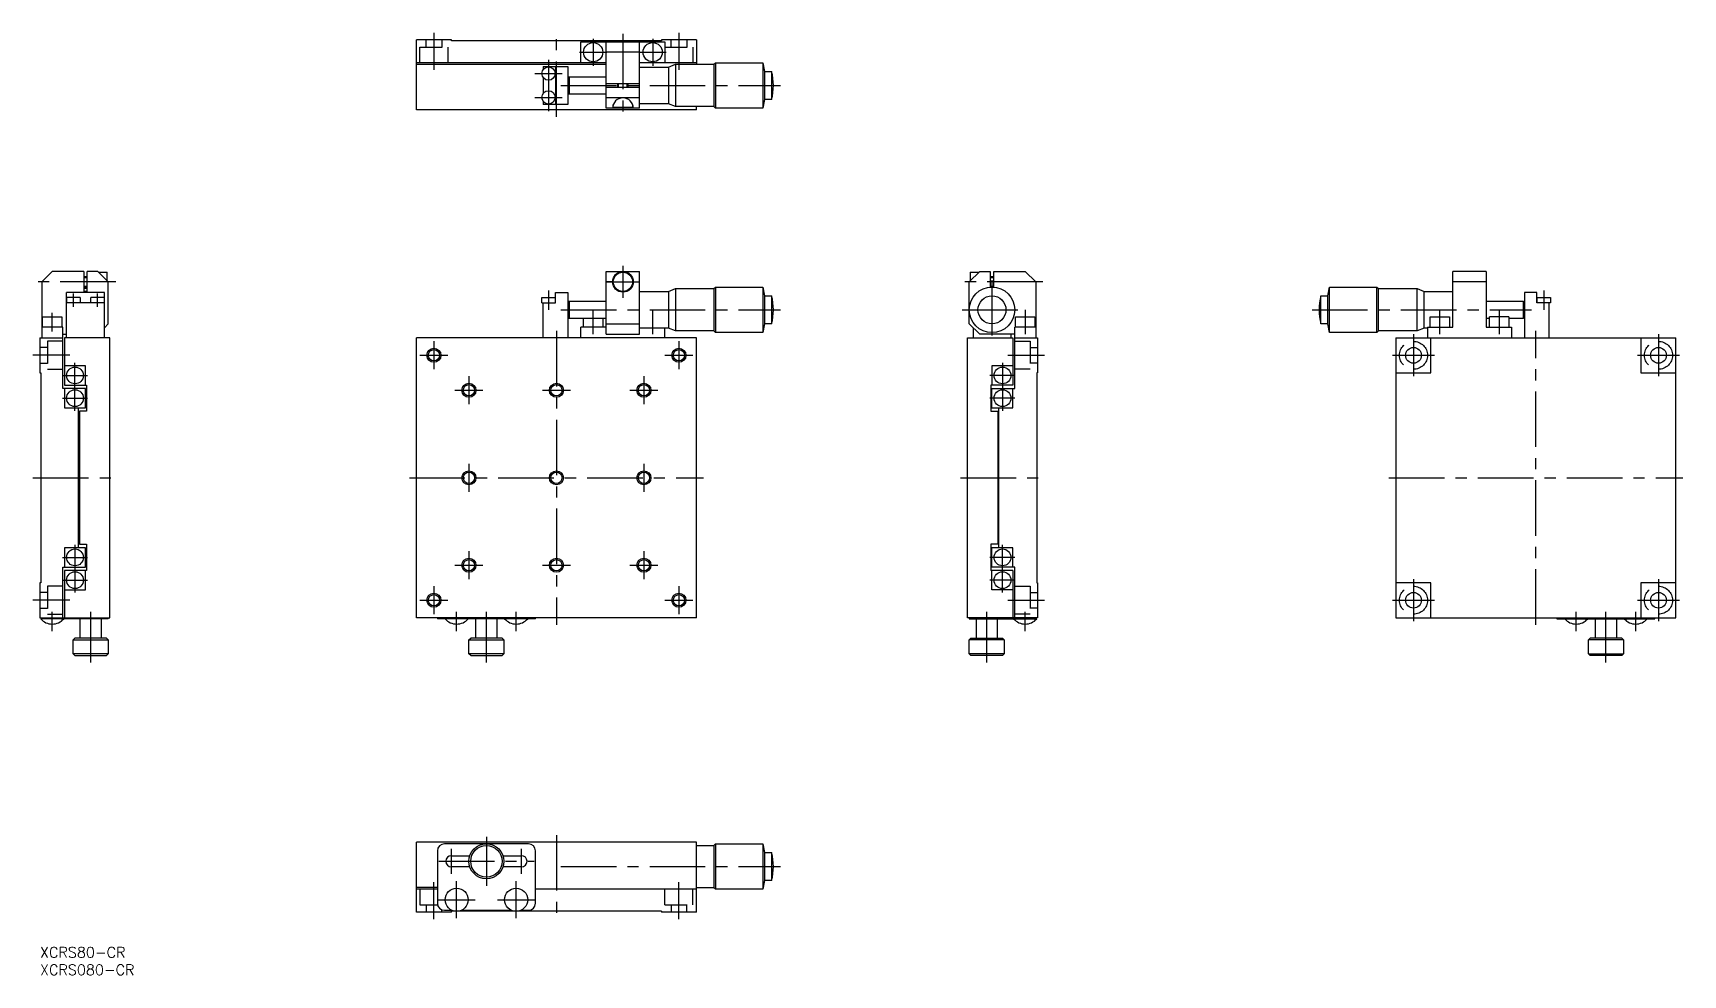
# Model space of a CAD drawing. Extents: x -2 to 469, y -8 to 261.
import ezdxf

# ---------------------------------------------------------------- set-up
doc = ezdxf.new("R2010")
doc.units = 0
doc.header["$LTSCALE"] = 0.5
doc.linetypes.add('CENTER', pattern=[50.8, 31.75, -6.35, 6.35, -6.35])
doc.linetypes.add('DASHED', pattern=[19.05, 12.7, -6.35])
for name, color, linetype in [('MSM_CENTER', 1, 'CENTER'), ('MSM_CONTINUOUS', 7, 'CONTINUOUS'), ('MSM_DASHED', 4, 'DASHED'), ('MSM_NARROW', 5, 'CONTINUOUS'), ('MSM_PART_NUMBER', 7, 'CONTINUOUS')]:
    doc.layers.add(name, color=color, linetype=linetype)
doc.styles.get("Standard").update_dxf_attribs({"font": 'txt.shx', "height": 3, "bigfont": 'bigfont.shx'})

# ---------------------------------------------------------------- blocks, each defined once
blk = doc.blocks.new('*U73')
at = {"layer": 'MSM_PART_NUMBER'}
blk.add_text('XCRS80-CR', height=3, dxfattribs=at).set_placement((0, -3))
blk = doc.blocks.new('*U74')
at = {"layer": 'MSM_PART_NUMBER'}
blk.add_text('XCRS080-CR', height=3, dxfattribs=at).set_placement((0, -8))

msp = doc.modelspace()

# ---------------------------------------------------------------- linework, layer by layer
at = {"layer": 'MSM_CENTER'}
for p, q in [((112.55, 261.22), (112.55, 250.72)), ((147.55, 237.22), (147.55, 261.22)), ((158.06, 259.58), (158.06, 251.85)), ((166.56, 261.02), (166.56, 237.22)), ((175.06, 259.58), (175.06, 251.85)), ((182.56, 261.22), (182.56, 250.72)), ((154.19, 255.72), (161.92, 255.72)), ((171.19, 255.72), (178.92, 255.72)), ((145.3, 253.52), (145.3, 238.92)), ((141.41, 249.62), (149.21, 249.62)), ((148.81, 246.22), (211.55, 246.22)), ((141.41, 242.82), (149.21, 242.82)), ((166.56, 194.65), (166.56, 185.55)), ((21.67, 190.1), (-1.5, 190.1)), ((162, 190.1), (171.11, 190.1)), ((286.5, 190.1), (263.5, 190.1)), ((272, 190.6), (272, 173.6)), ((9.6, 182.93), (9.6, 186.77)), ((16.4, 182.93), (16.4, 186.77)), ((145.3, 187.6), (145.3, 182.1)), ((429.69, 187.6), (429.69, 182.1)), ((3.5, 175.93), (3.5, 181.27)), ((148.81, 182.1), (211.55, 182.1)), ((158.06, 175.1), (158.06, 182.1)), ((175.06, 175.1), (175.06, 182.1)), ((263.5, 182.1), (280.5, 182.1)), ((281.5, 182.1), (281.5, 175.1)), ((363.45, 182.1), (426.19, 182.1)), ((399.94, 175.1), (399.94, 182.1)), ((416.94, 182.1), (416.94, 175.1)), ((147.55, 176.1), (147.55, 92.1)), ((392.44, 175.1), (392.44, 163.1)), ((427.44, 92.1), (427.44, 176.1)), ((462.44, 175.1), (462.44, 163.1)), ((112.55, 173.1), (112.55, 165.1)), ((182.56, 173.1), (182.56, 165.1)), ((8.5, 169.1), (-2, 169.1)), ((10, 153.28), (10, 166.92)), ((108.55, 169.1), (116.56, 169.1)), ((178.56, 169.1), (186.56, 169.1)), ((275, 166.92), (275, 153.28)), ((276.5, 169.1), (287, 169.1)), ((386.44, 169.1), (398.44, 169.1)), ((456.44, 169.1), (468.44, 169.1)), ((6.43, 163.35), (13.57, 163.35)), ((122.56, 163.1), (122.56, 155.1)), ((172.56, 163.1), (172.56, 155.1)), ((278.57, 163.35), (271.43, 163.35)), ((6.43, 156.85), (13.57, 156.85)), ((118.56, 159.1), (126.56, 159.1)), ((143.56, 159.1), (151.56, 159.1)), ((168.56, 159.1), (176.56, 159.1)), ((278.57, 156.85), (271.43, 156.85)), ((122.56, 138.1), (122.56, 130.1)), ((172.56, 138.1), (172.56, 130.1)), ((-2, 134.1), (22, 134.1)), ((105.55, 134.1), (189.56, 134.1)), ((263, 134.1), (287, 134.1)), ((385.44, 134.1), (469.44, 134.1)), ((10, 114.92), (10, 101.28)), ((275, 101.28), (275, 114.92)), ((6.43, 111.35), (13.57, 111.35)), ((118.56, 109.1), (126.56, 109.1)), ((122.56, 113.1), (122.56, 105.1)), ((143.56, 109.1), (151.56, 109.1)), ((168.56, 109.1), (176.56, 109.1)), ((172.56, 113.1), (172.56, 105.1)), ((278.57, 111.35), (271.43, 111.35)), ((6.43, 104.85), (13.57, 104.85)), ((278.57, 104.85), (271.43, 104.85)), ((392.44, 105.1), (392.44, 93.1)), ((462.44, 105.1), (462.44, 93.1)), ((8.5, 99.1), (-2, 99.1)), ((108.55, 99.1), (116.56, 99.1)), ((112.55, 103.1), (112.55, 95.1)), ((178.56, 99.1), (186.56, 99.1)), ((182.56, 103.1), (182.56, 95.1)), ((276.5, 99.1), (287, 99.1)), ((386.44, 99.1), (398.44, 99.1)), ((456.44, 99.1), (468.44, 99.1)), ((3.5, 90.3), (3.5, 95.8)), ((14.5, 81.3), (14.5, 95.8)), ((119.05, 90.3), (119.05, 95.8)), ((127.56, 81.3), (127.56, 95.8)), ((136.05, 90.3), (136.05, 95.8)), ((270.5, 81.3), (270.5, 95.8)), ((281.5, 90.3), (281.5, 95.8)), ((438.94, 90.3), (438.94, 95.8)), ((447.44, 81.3), (447.44, 95.8)), ((455.94, 90.3), (455.94, 95.8)), ((127.56, 31.5), (127.56, 17.5)), ((147.55, 32), (147.55, 8)), ((113.95, 24.5), (141.16, 24.5)), ((117.55, 20.9), (117.55, 28.1)), ((137.56, 20.9), (137.56, 28.1)), ((148.81, 23), (211.55, 23)), ((112.55, 8), (112.55, 18.5)), ((119.05, 8.2), (119.05, 18.8)), ((136.05, 8.2), (136.05, 18.8)), ((182.56, 8), (182.56, 18.5)), ((113.75, 13.5), (124.35, 13.5)), ((130.75, 13.5), (141.35, 13.5))]:
    msp.add_line(p, q, dxfattribs=at)
at = {"layer": 'MSM_CONTINUOUS'}
for p, q in [((117.55, 259.22), (107.55, 259.22)), ((107.55, 239.22), (107.55, 259.22)), ((117.55, 259.02), (117.55, 259.22)), ((177.56, 259.02), (117.55, 259.02)), ((154.56, 252.72), (154.56, 258.72)), ((154.56, 258.72), (178.56, 258.72)), ((161.81, 239.72), (161.81, 258.72)), ((171.31, 255.72), (161.81, 255.72)), ((171.31, 239.72), (171.31, 258.72)), ((177.56, 259.22), (177.56, 259.02)), ((187.56, 259.22), (177.56, 259.22)), ((178.56, 258.72), (178.56, 252.72)), ((187.56, 259.22), (187.56, 252.27)), ((161.81, 252.72), (107.55, 252.72)), ((161.81, 252.22), (107.55, 252.22)), ((143.81, 251.62), (143.81, 250.78)), ((143.81, 251.62), (150.81, 251.62)), ((147.31, 251.62), (147.31, 240.82)), ((150.81, 251.62), (150.81, 240.82)), ((187.56, 252.72), (171.31, 252.72)), ((171.31, 251.47), (179.55, 251.47)), ((179.55, 251.47), (179.55, 240.97)), ((179.55, 251.47), (181.55, 252.27)), ((181.55, 252.27), (181.55, 240.17)), ((181.55, 252.27), (192.55, 252.27)), ((192.55, 252.27), (192.55, 240.17)), ((192.55, 252.27), (193.05, 252.72)), ((193.05, 252.72), (193.05, 239.72)), ((193.05, 252.72), (206.55, 252.72)), ((206.55, 252.72), (206.55, 239.72)), ((206.55, 252.72), (207.05, 250.22)), ((207.05, 250.22), (207.05, 242.22)), ((207.05, 250.22), (209.05, 250.22)), ((209.05, 250.22), (209.05, 242.22)), ((143.81, 248.45), (143.81, 243.98)), ((151.17, 248.72), (151.17, 243.72)), ((151.17, 248.72), (161.81, 248.72)), ((171.31, 246.72), (161.81, 246.72)), ((161.81, 245.72), (171.31, 245.72)), ((165.06, 245.72), (165.06, 246.72)), ((168.06, 245.72), (168.06, 246.72)), ((143.81, 241.65), (143.81, 240.82)), ((150.81, 240.82), (143.81, 240.82)), ((161.81, 243.72), (151.17, 243.72)), ((171.31, 242.72), (161.81, 242.72)), ((163.81, 240.02), (163.81, 240.78)), ((169.31, 240.78), (169.31, 240.02)), ((179.55, 240.97), (171.31, 240.97)), ((181.55, 240.17), (179.55, 240.97)), ((207.05, 242.22), (206.55, 239.72)), ((209.05, 242.22), (207.05, 242.22)), ((187.56, 239.22), (107.55, 239.22)), ((171.31, 239.72), (161.81, 239.72)), ((163.81, 240.02), (169.31, 240.02)), ((192.55, 240.17), (181.55, 240.17)), ((187.56, 239.22), (187.56, 240.17)), ((193.05, 239.72), (192.55, 240.17)), ((206.55, 239.72), (193.05, 239.72)), ((3.5, 193.1), (0.5, 190.1)), ((0.5, 190.1), (0.5, 174.1)), ((12.5, 193.1), (3.5, 193.1)), ((12.5, 193.1), (12.5, 187.1)), ((12.5, 191.6), (13.5, 191.6)), ((12.5, 188.6), (13.5, 188.6)), ((16.5, 193.1), (13.5, 193.1)), ((13.5, 187.1), (13.5, 193.1)), ((19.5, 190.1), (16.5, 193.1)), ((16.75, 192.85), (19.2, 192.85)), ((19.2, 190.4), (19.2, 192.85)), ((19.5, 178.1), (19.5, 190.1)), ((161.81, 193.1), (171.31, 193.1)), ((161.81, 175.1), (161.81, 193.1)), ((161.81, 190.1), (171.31, 190.1)), ((163.61, 190.1), (161.81, 190.1)), ((171.31, 175.1), (171.31, 193.1)), ((192.55, 188.15), (193.05, 188.6)), ((193.05, 188.6), (206.55, 188.6)), ((193.05, 188.6), (193.05, 175.6)), ((206.55, 188.6), (207.05, 186.1)), ((206.55, 188.6), (206.55, 175.6)), ((265.5, 190.1), (268.5, 193.1)), ((265.5, 178.1), (265.5, 190.1)), ((265.8, 192.85), (268.25, 192.85)), ((265.8, 192.85), (265.8, 190.4)), ((268.5, 193.1), (271.5, 193.1)), ((271.5, 193.1), (271.5, 188.58)), ((271.5, 191.6), (272.5, 191.6)), ((271.5, 188.6), (272.5, 188.6)), ((272.5, 193.1), (281.5, 193.1)), ((272.5, 188.58), (272.5, 193.1)), ((281.5, 193.1), (284.5, 190.1)), ((284.5, 190.1), (284.5, 174.1)), ((367.95, 186.1), (368.45, 188.6)), ((368.45, 188.6), (381.95, 188.6)), ((368.45, 175.6), (368.45, 188.6)), ((381.95, 188.6), (382.45, 188.15)), ((381.95, 175.6), (381.95, 188.6)), ((413.19, 193.1), (403.69, 193.1)), ((403.69, 177.1), (403.69, 193.1)), ((413.19, 190.1), (403.69, 190.1)), ((413.19, 193.1), (413.19, 177.1)), ((7.6, 174.1), (7.6, 187.1)), ((18.4, 187.1), (7.6, 187.1)), ((18.4, 184.1), (7.6, 184.1)), ((7.7, 184.1), (7.7, 185.6)), ((11.5, 185.6), (7.7, 185.6)), ((11.5, 185.6), (11.5, 184.1)), ((14.5, 184.1), (14.5, 185.6)), ((18.3, 185.6), (14.5, 185.6)), ((18.3, 185.6), (18.3, 184.1)), ((18.4, 174.1), (18.4, 187.1)), ((143.41, 185.6), (147.2, 185.6)), ((143.41, 184.1), (143.41, 185.6)), ((143.41, 184.1), (147.31, 184.1)), ((143.81, 174.1), (143.81, 184.1)), ((147.2, 185.6), (147.2, 184.1)), ((147.31, 187.1), (150.81, 187.1)), ((147.31, 184.1), (147.31, 187.1)), ((150.81, 187.1), (150.81, 174.1)), ((151.17, 184.6), (161.81, 184.6)), ((151.17, 184.6), (151.17, 179.6)), ((171.31, 187.35), (179.55, 187.35)), ((179.55, 187.35), (181.55, 188.15)), ((179.55, 187.35), (179.55, 176.85)), ((181.55, 188.15), (192.55, 188.15)), ((181.55, 188.15), (181.55, 176.05)), ((192.55, 188.15), (192.55, 176.05)), ((207.05, 186.1), (209.05, 186.1)), ((207.05, 186.1), (207.05, 178.1)), ((209.05, 186.1), (209.05, 178.1)), ((365.95, 186.1), (367.95, 186.1)), ((365.95, 178.1), (365.95, 186.1)), ((367.95, 178.1), (367.95, 186.1)), ((382.45, 188.15), (393.45, 188.15)), ((382.45, 176.05), (382.45, 188.15)), ((393.45, 188.15), (395.45, 187.35)), ((393.45, 176.05), (393.45, 188.15)), ((395.45, 187.35), (403.69, 187.35)), ((395.45, 176.85), (395.45, 187.35)), ((413.19, 184.6), (423.83, 184.6)), ((423.83, 179.6), (423.83, 184.6)), ((427.69, 187.1), (424.19, 187.1)), ((424.19, 187.1), (424.19, 174.1)), ((427.69, 184.1), (427.69, 187.1)), ((431.59, 184.1), (427.69, 184.1)), ((427.8, 184.1), (427.8, 185.6)), ((427.8, 185.6), (431.59, 185.6)), ((431.19, 174.1), (431.19, 184.1)), ((431.59, 185.6), (431.59, 184.1)), ((0.75, 177.1), (0.75, 180.1)), ((0.75, 180.1), (6.25, 180.1)), ((6.25, 180.1), (6.25, 177.1)), ((161.81, 179.6), (151.17, 179.6)), ((155.31, 177.1), (155.31, 179.6)), ((160.81, 179.6), (160.81, 177.1)), ((278.75, 177.1), (278.75, 180.1)), ((278.75, 180.1), (284.25, 180.1)), ((284.25, 180.1), (284.25, 177.1)), ((397.19, 177.1), (397.19, 180.1)), ((397.19, 180.1), (402.69, 180.1)), ((402.69, 180.1), (402.69, 177.1)), ((414.19, 179.6), (413.19, 179.6)), ((414.19, 177.1), (414.19, 180.1)), ((419.69, 180.1), (414.19, 180.1)), ((419.69, 180.1), (419.69, 177.1)), ((423.83, 179.6), (419.69, 179.6)), ((6.5, 177.1), (0.5, 177.1)), ((6.5, 159.6), (6.5, 177.1)), ((6.5, 175.1), (7.6, 175.1)), ((18.4, 177), (19.5, 178.1)), ((161.81, 177.1), (154.56, 177.1)), ((154.56, 174.1), (154.56, 177.1)), ((161.81, 178.1), (171.31, 178.1)), ((161.81, 175.1), (171.31, 175.1)), ((179.55, 176.85), (171.31, 176.85)), ((178.56, 174.1), (178.56, 176.85)), ((181.55, 176.05), (179.55, 176.85)), ((192.55, 176.05), (181.55, 176.05)), ((193.05, 175.6), (192.55, 176.05)), ((206.55, 175.6), (193.05, 175.6)), ((207.05, 178.1), (206.55, 175.6)), ((209.05, 178.1), (207.05, 178.1)), ((268.5, 175.1), (265.5, 178.1)), ((266.6, 177), (266.6, 174.1)), ((278.5, 175.1), (268.5, 175.1)), ((277.4, 175.1), (277.4, 174.1)), ((278.5, 159.6), (278.5, 177.1)), ((284.5, 177.1), (278.5, 177.1)), ((367.95, 178.1), (365.95, 178.1)), ((368.45, 175.6), (367.95, 178.1)), ((381.95, 175.6), (368.45, 175.6)), ((382.45, 176.05), (381.95, 175.6)), ((393.45, 176.05), (382.45, 176.05)), ((395.45, 176.85), (393.45, 176.05)), ((396.44, 176.85), (395.45, 176.85)), ((396.44, 177.1), (396.44, 174.1)), ((396.44, 177.1), (403.69, 177.1)), ((413.19, 177.1), (420.44, 177.1)), ((420.44, 177.1), (420.44, 174.1)), ((0, 174.1), (0, 164.1)), ((0, 174.1), (6.5, 174.1)), ((7, 174.1), (7, 160.6)), ((20, 174.1), (7, 174.1)), ((20, 94.1), (20, 174.1)), ((187.56, 174.1), (107.55, 174.1)), ((107.55, 94.1), (107.55, 174.1)), ((187.56, 94.1), (187.56, 174.1)), ((265, 174.1), (278, 174.1)), ((265, 94.1), (265, 174.1)), ((278, 174.1), (278, 160.6)), ((278.5, 174.1), (285, 174.1)), ((285, 174.1), (285, 164.1)), ((387.44, 174.1), (387.44, 94.1)), ((387.44, 174.1), (467.44, 174.1)), ((397.44, 164.1), (397.44, 174.1)), ((457.44, 174.1), (457.44, 164.1)), ((467.44, 94.1), (467.44, 174.1)), ((13, 166.1), (7, 166.1)), ((13, 160.6), (13, 166.1)), ((278, 166.1), (272, 166.1)), ((272, 166.1), (272, 160.6)), ((0, 164.1), (0.2, 164.1)), ((0.2, 164.1), (0.2, 104.1)), ((7, 160.6), (13.3, 160.6)), ((13.3, 160.6), (13.3, 153.1)), ((271.7, 160.6), (271.7, 153.1)), ((278, 160.6), (271.7, 160.6)), ((285, 164.1), (284.8, 164.1)), ((284.8, 164.1), (284.8, 104.1)), ((387.44, 164.1), (397.44, 164.1)), ((457.44, 164.1), (467.44, 164.1)), ((13, 159.6), (6.5, 159.6)), ((7, 159.6), (7, 154.1)), ((13, 154.1), (13, 159.6)), ((272, 159.6), (278.5, 159.6)), ((272, 154.1), (272, 159.6)), ((278, 154.1), (278, 159.6)), ((7, 154.1), (13, 154.1)), ((11, 114.1), (11, 154.1)), ((11, 154.1), (13, 154.1)), ((13.3, 153.1), (11.3, 153.1)), ((11.3, 153.1), (11.3, 115.1)), ((271.7, 153.1), (273.7, 153.1)), ((272, 154.1), (278, 154.1)), ((273.7, 153.1), (273.7, 115.1)), ((274, 114.1), (274, 154.1)), ((13, 114.1), (7, 114.1)), ((7, 114.1), (7, 108.6)), ((13, 114.1), (11, 114.1)), ((11.3, 115.1), (13.3, 115.1)), ((13, 108.6), (13, 114.1)), ((13.3, 115.1), (13.3, 107.6)), ((271.7, 115.1), (271.7, 107.6)), ((273.7, 115.1), (271.7, 115.1)), ((272, 108.6), (272, 114.1)), ((278, 114.1), (272, 114.1)), ((278, 108.6), (278, 114.1)), ((6.5, 94.1), (6.5, 108.6)), ((6.5, 108.6), (13, 108.6)), ((278.5, 108.6), (272, 108.6)), ((278.5, 94.1), (278.5, 108.6)), ((0, 104.1), (0, 94.1)), ((0.2, 104.1), (0, 104.1)), ((13.3, 107.6), (7, 107.6)), ((7, 107.6), (7, 94.1)), ((13, 102.1), (13, 107.6)), ((278, 107.6), (271.7, 107.6)), ((272, 102.1), (272, 107.6)), ((278, 107.6), (278, 94.1)), ((284.8, 104.1), (285, 104.1)), ((285, 104.1), (285, 94.1)), ((397.44, 104.1), (387.44, 104.1)), ((397.44, 94.1), (397.44, 104.1)), ((457.44, 104.1), (457.44, 94.1)), ((467.44, 104.1), (457.44, 104.1)), ((7, 102.1), (13, 102.1)), ((278, 102.1), (272, 102.1)), ((0, 94.1), (20, 94.1)), ((19.5, 93.8), (0.2, 93.8)), ((0.5, 94.1), (0.5, 93.8)), ((11.5, 88.3), (11.5, 93.8)), ((17.5, 93.8), (17.5, 88.3)), ((19.5, 93.8), (19.5, 94.1)), ((187.56, 94.1), (107.55, 94.1)), ((113.55, 94.1), (113.55, 93.8)), ((141.56, 93.8), (113.55, 93.8)), ((124.56, 88.3), (124.56, 93.8)), ((130.56, 93.8), (130.56, 88.3)), ((141.56, 93.8), (141.56, 94.1)), ((285, 94.1), (265, 94.1)), ((265.5, 94.1), (265.5, 93.8)), ((265.5, 93.8), (284.8, 93.8)), ((267.5, 93.8), (267.5, 88.3)), ((273.5, 93.8), (273.5, 88.3)), ((284.5, 93.8), (284.5, 94.1)), ((387.44, 94.1), (467.44, 94.1)), ((433.44, 94.1), (433.44, 93.8)), ((433.44, 93.8), (461.44, 93.8)), ((444.44, 88.3), (444.44, 93.8)), ((450.44, 93.8), (450.44, 88.3)), ((461.44, 93.8), (461.44, 94.1)), ((9.5, 87.8), (10, 88.3)), ((9.5, 87.8), (19.5, 87.8)), ((9.5, 83.8), (9.5, 87.8)), ((19, 88.3), (10, 88.3)), ((19, 88.3), (19.5, 87.8)), ((19.5, 87.8), (19.5, 83.8)), ((122.56, 87.8), (123.06, 88.3)), ((122.56, 87.8), (132.56, 87.8)), ((122.56, 83.8), (122.56, 87.8)), ((132.06, 88.3), (123.06, 88.3)), ((132.06, 88.3), (132.56, 87.8)), ((132.56, 87.8), (132.56, 83.8)), ((265.5, 87.8), (266, 88.3)), ((265.5, 83.8), (265.5, 87.8)), ((275.5, 87.8), (265.5, 87.8)), ((266, 88.3), (275, 88.3)), ((275, 88.3), (275.5, 87.8)), ((275.5, 87.8), (275.5, 83.8)), ((442.44, 87.8), (442.94, 88.3)), ((442.44, 83.8), (442.44, 87.8)), ((452.44, 87.8), (442.44, 87.8)), ((451.94, 88.3), (442.94, 88.3)), ((451.94, 88.3), (452.44, 87.8)), ((452.44, 87.8), (452.44, 83.8)), ((19.5, 83.8), (9.5, 83.8)), ((10, 83.3), (9.5, 83.8)), ((10, 83.3), (19, 83.3)), ((19.5, 83.8), (19, 83.3)), ((132.56, 83.8), (122.56, 83.8)), ((123.06, 83.3), (122.56, 83.8)), ((123.06, 83.3), (132.06, 83.3)), ((132.56, 83.8), (132.06, 83.3)), ((275.5, 83.8), (265.5, 83.8)), ((266, 83.3), (265.5, 83.8)), ((275, 83.3), (266, 83.3)), ((275, 83.3), (275.5, 83.8)), ((442.94, 83.3), (442.44, 83.8)), ((442.44, 83.8), (452.44, 83.8)), ((451.94, 83.3), (442.94, 83.3)), ((451.94, 83.3), (452.44, 83.8)), ((187.56, 30), (107.55, 30)), ((107.55, 10), (107.55, 30)), ((139.56, 29.5), (115.55, 29.5)), ((187.56, 10), (187.56, 30)), ((187.56, 29.05), (192.55, 29.05)), ((192.55, 29.05), (192.55, 16.95)), ((192.55, 29.05), (193.05, 29.5)), ((193.05, 29.5), (193.05, 16.5)), ((193.05, 29.5), (206.55, 29.5)), ((206.55, 29.5), (206.55, 16.5)), ((206.55, 29.5), (207.05, 27)), ((113.55, 27.5), (113.55, 12.5)), ((117.55, 26.1), (122.82, 26.1)), ((132.29, 26.1), (137.56, 26.1)), ((141.56, 12.5), (141.56, 27.5)), ((207.05, 27), (207.05, 19)), ((207.05, 27), (209.05, 27)), ((209.05, 27), (209.05, 19)), ((122.82, 22.9), (117.55, 22.9)), ((137.56, 22.9), (132.29, 22.9)), ((207.05, 19), (206.55, 16.5)), ((209.05, 19), (207.05, 19)), ((113.55, 17), (107.55, 17)), ((113.55, 16.5), (107.55, 16.5)), ((187.56, 16.5), (141.56, 16.5)), ((192.55, 16.95), (187.56, 16.95)), ((193.05, 16.5), (192.55, 16.95)), ((206.55, 16.5), (193.05, 16.5)), ((117.55, 10), (107.55, 10)), ((115.55, 10.5), (117.68, 10.5)), ((117.55, 10), (117.55, 10.2)), ((177.56, 10.2), (117.55, 10.2)), ((120.43, 10.5), (134.68, 10.5)), ((137.43, 10.5), (139.56, 10.5)), ((177.56, 10.2), (177.56, 10)), ((187.56, 10), (177.56, 10))]:
    msp.add_line(p, q, dxfattribs=at)
for centre, radius in [((158.06, 255.72), 2.75), ((175.06, 255.72), 2.75), ((145.3, 249.62), 1.9), ((145.3, 242.82), 1.9), ((166.56, 190.1), 2.95), ((166.56, 190.1), 2.75), ((272, 182.1), 6.5), ((272, 182.1), 4), ((112.55, 169.1), 1.62), ((182.56, 169.1), 1.62), ((392.44, 169.1), 2.25), ((462.44, 169.1), 2.25), ((10, 163.35), 2.4), ((275, 163.35), 2.4), ((122.56, 159.1), 1.62), ((147.55, 159.1), 1.62), ((172.56, 159.1), 1.62), ((10, 156.85), 2.4), ((275, 156.85), 2.4), ((122.56, 134.1), 1.62), ((147.55, 134.1), 1.62), ((172.56, 134.1), 1.62), ((10, 111.35), 2.4), ((275, 111.35), 2.4), ((122.56, 109.1), 1.62), ((147.55, 109.1), 1.62), ((172.56, 109.1), 1.62), ((10, 104.85), 2.4), ((275, 104.85), 2.4), ((112.55, 99.1), 1.62), ((182.56, 99.1), 1.62), ((392.44, 99.1), 2.25), ((462.44, 99.1), 2.25), ((127.56, 24.5), 5), ((127.56, 24.5), 4.5), ((119.05, 13.5), 3.3), ((136.05, 13.5), 3.3)]:
    msp.add_circle(centre, radius, dxfattribs=at)
for centre, radius, start, end in [((193.3, 246.22), 16.25, 345.75, 14.25), ((159.44, 246.22), 8.63, 163.1627, 196.8373), ((166.56, 239.72), 2.95, 0, 180), ((13, 182.1), 6.5, 85.5883, 94.4117), ((13, 182.1), 6.05, 85.2594, 94.7406), ((13, 182.1), 5.25, 84.535, 95.465), ((159.44, 182.1), 8.63, 163.1627, 196.8373), ((193.3, 182.1), 16.25, 345.75, 14.25), ((381.7, 182.1), 16.25, 165.75, 194.25), ((415.56, 182.1), 8.63, 343.1627, 16.8373), ((3.5, 96.68), 4.38, 221.1121, 318.8879), ((119.05, 96.68), 4.38, 221.1121, 318.8879), ((136.05, 96.68), 4.38, 221.1121, 318.8879), ((281.5, 96.68), 4.38, 221.1121, 318.8879), ((438.94, 96.68), 4.38, 221.1121, 318.8879), ((455.94, 96.68), 4.38, 221.1121, 318.8879), ((115.55, 27.5), 2, 90, 180), ((139.56, 27.5), 2, 0, 90), ((117.55, 24.5), 1.6, 90, 270), ((137.56, 24.5), 1.6, 270, 90), ((193.3, 23), 16.25, 345.75, 14.25), ((115.55, 12.5), 2, 180, 270), ((139.56, 12.5), 2, 270, 0)]:
    msp.add_arc(centre, radius, start, end, dxfattribs=at)
at = {"layer": 'MSM_DASHED'}
for p, q in [((108.55, 257.12), (116.56, 257.12)), ((108.55, 252.72), (108.55, 257.12)), ((110.3, 257.12), (110.3, 259.22)), ((114.8, 259.22), (114.8, 257.12)), ((116.56, 257.12), (116.56, 252.72)), ((178.56, 257.12), (186.56, 257.12)), ((180.31, 257.12), (180.31, 259.22)), ((184.81, 259.22), (184.81, 257.12)), ((186.56, 257.12), (186.56, 252.72)), ((2.1, 171.35), (0, 171.35)), ((2.1, 173.1), (2.1, 165.1)), ((6.5, 173.1), (2.1, 173.1)), ((278.5, 173.1), (282.9, 173.1)), ((282.9, 173.1), (282.9, 165.1)), ((282.9, 171.35), (285, 171.35)), ((0, 166.85), (2.1, 166.85)), ((2.1, 165.1), (6.5, 165.1)), ((282.9, 165.1), (278.5, 165.1)), ((285, 166.85), (282.9, 166.85)), ((2.1, 101.35), (0, 101.35)), ((2.1, 103.1), (2.1, 95.1)), ((6.5, 103.1), (2.1, 103.1)), ((278.5, 103.1), (282.9, 103.1)), ((282.9, 103.1), (282.9, 95.1)), ((282.9, 101.35), (285, 101.35)), ((0, 96.85), (2.1, 96.85)), ((2.1, 95.1), (6.5, 95.1)), ((282.9, 95.1), (278.5, 95.1)), ((285, 96.85), (282.9, 96.85)), ((108.55, 16.5), (108.55, 12.1)), ((178.56, 12.1), (178.56, 16.5)), ((186.56, 12.1), (186.56, 16.5)), ((108.55, 12.1), (113.6, 12.1)), ((110.3, 12.1), (110.3, 10)), ((114.8, 10), (114.8, 10.65)), ((178.56, 12.1), (186.56, 12.1)), ((180.31, 12.1), (180.31, 10)), ((184.81, 10), (184.81, 12.1))]:
    msp.add_line(p, q, dxfattribs=at)
for centre in [(392.44, 169.1), (462.44, 169.1), (392.44, 99.1), (462.44, 99.1)]:
    msp.add_circle(centre, 4, dxfattribs=at)
at = {"layer": 'MSM_NARROW'}
for p, q in [((165.33, 245.72), (165.33, 246.72)), ((167.78, 245.72), (167.78, 246.72)), ((12.5, 191.33), (13.5, 191.33)), ((12.5, 188.87), (13.5, 188.87)), ((271.5, 191.33), (272.5, 191.33)), ((271.5, 188.87), (272.5, 188.87))]:
    msp.add_line(p, q, dxfattribs=at)
for centre in [(112.55, 169.1), (182.56, 169.1), (122.56, 159.1), (147.55, 159.1), (172.56, 159.1), (122.56, 134.1), (147.55, 134.1), (172.56, 134.1), (122.56, 109.1), (147.55, 109.1), (172.56, 109.1), (112.55, 99.1), (182.56, 99.1)]:
    msp.add_circle(centre, 2, dxfattribs=at)

# ---------------------------------------------------------------- block references
at = {"layer": 'MSM_CONTINUOUS'}
for name in ['*U73', '*U74']:
    msp.add_blockref(name, (0, 0), dxfattribs=at)

doc.saveas('drawing.dxf')
